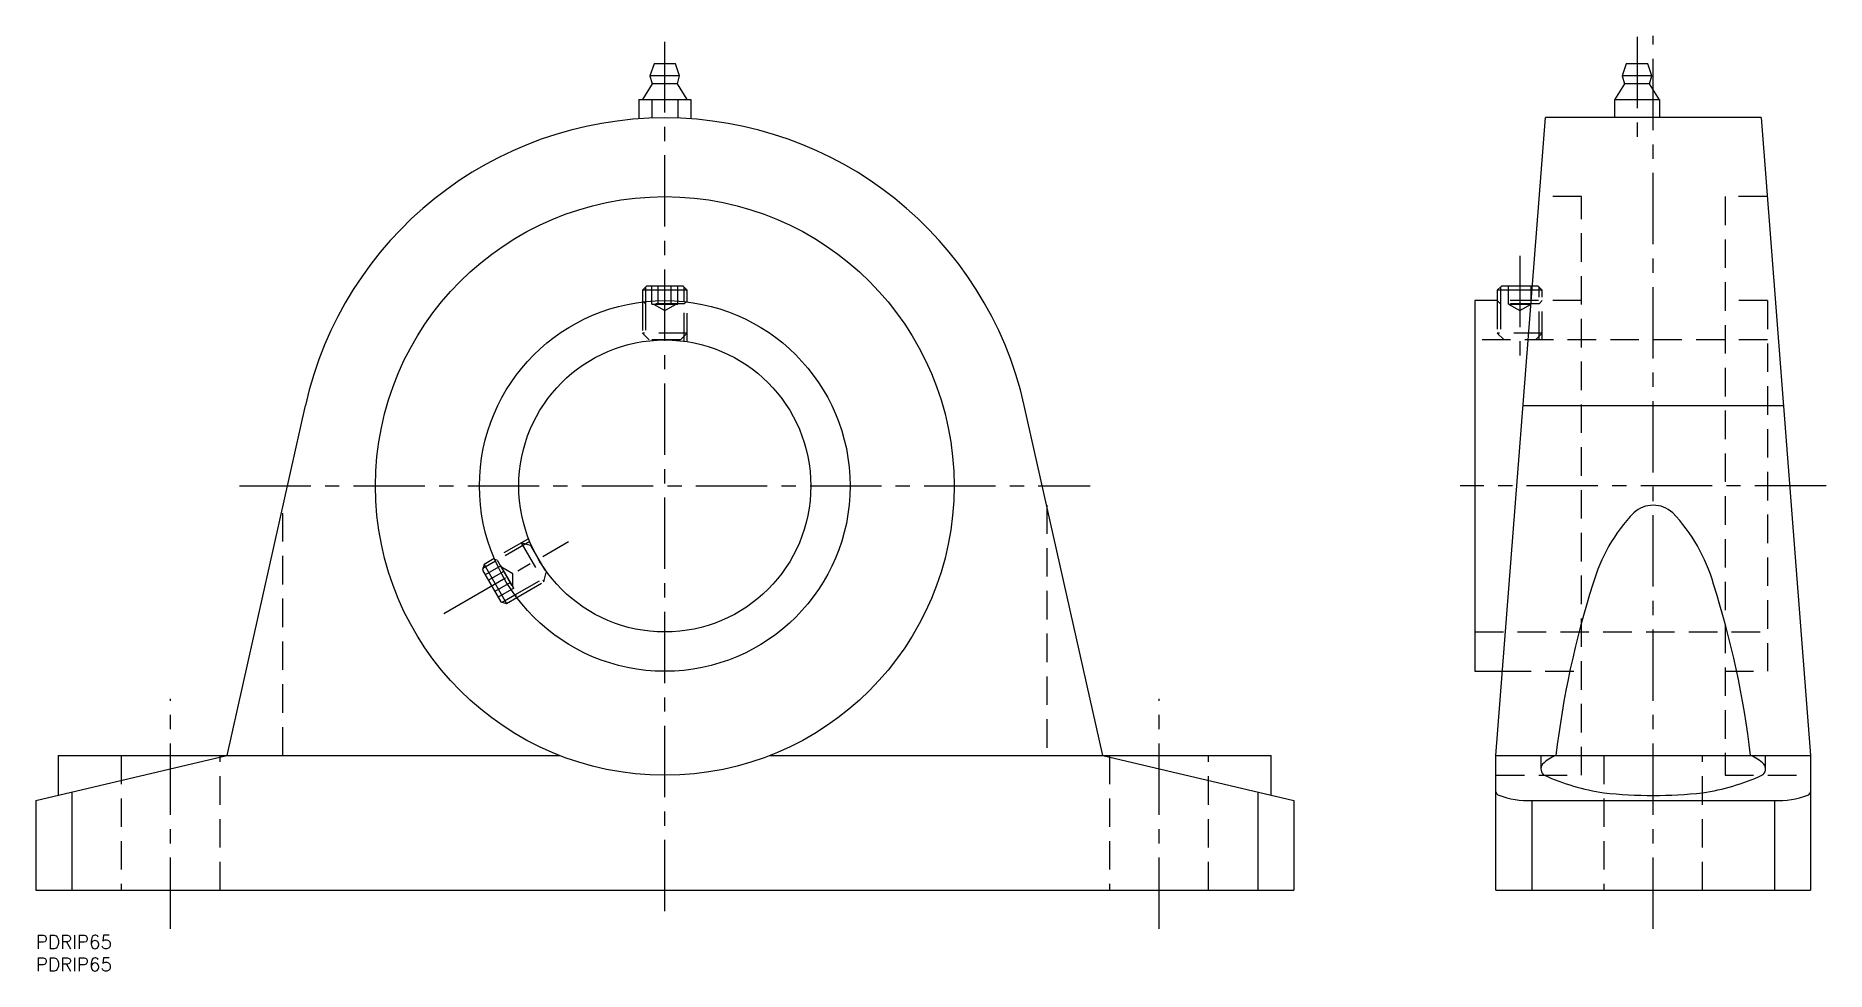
# Model space of a CAD drawing. Extents: x 0 to 398, y -8 to 200.
import ezdxf

# ---------------------------------------------------------------- set-up
doc = ezdxf.new("R2010")
doc.units = 0
doc.header["$LTSCALE"] = 0.5
doc.linetypes.add('CENTER', pattern=[50.8, 31.75, -6.35, 6.35, -6.35])
doc.linetypes.add('DASHED', pattern=[19.05, 12.7, -6.35])
for name, color, linetype in [('MSM_CENTER', 1, 'CENTER'), ('MSM_CONTINUOUS', 7, 'CONTINUOUS'), ('MSM_DASHED', 4, 'DASHED'), ('MSM_NARROW', 5, 'CONTINUOUS'), ('MSM_PART_NUMBER', 7, 'CONTINUOUS')]:
    doc.layers.add(name, color=color, linetype=linetype)
doc.styles.get("Standard").update_dxf_attribs({"font": 'txt.shx', "height": 3, "bigfont": 'bigfont.shx'})

msp = doc.modelspace()

# ---------------------------------------------------------------- linework, layer by layer
at = {"layer": 'MSM_CENTER'}
for p, q in [((356.4, 199.96), (356.4, 175.6)), ((360, 1.4), (360, 200.2)), ((140, 5.33), (140, 198.84)), ((330.3, 151.26), (330.3, 126.81)), ((45.33, 100), (234.67, 100)), ((398.5, 100), (317.05, 100)), ((90.82, 71.61), (118.58, 87.63)), ((30, 1.4), (30, 52.62)), ((250, 1.4), (250, 52.62))]:
    msp.add_line(p, q, dxfattribs=at)
at = {"layer": 'MSM_CONTINUOUS'}
for p, q in [((137.6, 194), (136.7, 191.3)), ((136.7, 191.3), (137.2, 189.5)), ((143.3, 191.3), (136.7, 191.3)), ((142.4, 194), (137.6, 194)), ((143.3, 191.3), (142.4, 194)), ((142.8, 189.5), (143.3, 191.3)), ((354, 194), (353.1, 191.3)), ((359.7, 191.3), (353.1, 191.3)), ((353.1, 191.3), (353.6, 189.5)), ((358.8, 194), (354, 194)), ((359.7, 191.3), (358.8, 194)), ((359.2, 189.5), (359.7, 191.3)), ((137.2, 189.5), (135, 186)), ((142.8, 189.5), (137.2, 189.5)), ((145, 186), (142.8, 189.5)), ((353.6, 189.5), (351.39, 185.98)), ((359.2, 189.5), (353.6, 189.5)), ((361.41, 185.98), (359.2, 189.5)), ((134.23, 186), (145.77, 186)), ((134.23, 186), (134.23, 181.8)), ((137.12, 186), (137.12, 181.95)), ((142.88, 186), (142.88, 181.95)), ((145.77, 186), (145.77, 181.8)), ((351.4, 186), (361.4, 186)), ((351.4, 186), (351.4, 181.95)), ((361.4, 186), (361.4, 181.95)), ((325, 40), (336, 182)), ((384, 182), (336, 182)), ((384, 182), (395, 40)), ((135.92, 144.5), (135, 143.58)), ((135, 143.58), (135, 140.95)), ((145, 143.58), (135, 143.58)), ((144.08, 144.5), (135.92, 144.5)), ((145, 143.58), (144.08, 144.5)), ((145, 140.95), (145, 143.58)), ((326.22, 144.5), (325.3, 143.58)), ((325.3, 143.58), (325.3, 141.25)), ((333.02, 143.58), (325.3, 143.58)), ((333.1, 144.5), (326.22, 144.5)), ((325.3, 141.25), (320.3, 141.25)), ((320.3, 141.25), (320.3, 58.75)), ((59.99, 117.95), (42.5, 40)), ((237.5, 40), (220.01, 117.95)), ((102.04, 83.86), (99.76, 82.54)), ((99.76, 82.54), (99.42, 81.28)), ((99.42, 81.28), (103.5, 74.22)), ((99.76, 82.54), (104.76, 73.88)), ((103.5, 74.22), (104.76, 73.88)), ((104.76, 73.88), (107.04, 75.2)), ((320.3, 58.75), (326.45, 58.75)), ((0, 30), (42.5, 40)), ((5, 40), (5, 31.18)), ((5, 40), (116.6, 40)), ((163.4, 40), (275, 40)), ((237.5, 40), (280, 30)), ((275, 31.18), (275, 40)), ((325, 40), (395, 40)), ((325, 10), (325, 40)), ((335, 40), (335, 37.06)), ((385, 37.06), (385, 40)), ((395, 40), (395, 10)), ((0, 30), (0, 10)), ((280, 30), (280, 10)), ((333, 30), (387, 30)), ((0, 10), (280, 10)), ((325, 10), (395, 10))]:
    msp.add_line(p, q, dxfattribs=at)
for radius in [64.4, 41.25, 32.5]:
    msp.add_circle((140, 100), radius, dxfattribs=at)
for centre, radius, start, end in [((140, 99.9), 82.02, 12.7133, 167.2867), ((360, 89.3), 6.41, 47.3934, 132.6066), ((383.31, 67.66), 38.21, 136.3655, 164.0199), ((336.69, 67.66), 38.21, 15.9801, 43.6345), ((540.52, 16.38), 203.55, 162.3277, 173.3372), ((179.48, 16.38), 203.55, 6.6628, 17.6723), ((341.18, 32.37), 8.14, 110.3377, 135.4248), ((378.82, 32.37), 8.14, 44.5752, 69.6623), ((336.67, 37.02), 1.67, 140.5423, 238.3241), ((383.33, 37.02), 1.67, 301.6759, 39.4577), ((326, 32.12), 1.03, 193.1288, 247.9954), ((357.04, 83.37), 52.28, 246.0171, 261.1508), ((362.96, 83.37), 52.28, 278.8492, 293.9829), ((394, 32.12), 1.03, 292.0046, 346.8712), ((332.28, 49.44), 19.45, 249.9734, 272.1299), ((360, 135.86), 104.74, 263.9713, 276.0287), ((387.72, 49.44), 19.45, 267.8701, 290.0266)]:
    msp.add_arc(centre, radius, start, end, dxfattribs=at)
at = {"layer": 'MSM_DASHED'}
for p, q in [((351.4, 186), (351.4, 186)), ((361.4, 186), (361.4, 186)), ((344, 164.4), (334.64, 164.4)), ((344, 35.6), (344, 164.4)), ((385.36, 164.4), (376, 164.4)), ((376, 164.4), (376, 35.6)), ((137.11, 140.5), (137.11, 144.5)), ((138.56, 140.5), (138.56, 144.5)), ((141.44, 140.5), (141.44, 144.5)), ((142.89, 140.5), (142.89, 144.5)), ((327.8, 140.5), (327.8, 144.5)), ((332.8, 140.5), (332.8, 144.5)), ((335.3, 143.58), (333.02, 143.58)), ((334.38, 144.5), (333.1, 144.5)), ((335.3, 143.58), (334.38, 144.5)), ((334.62, 132.5), (334.62, 144.26)), ((335.3, 132.5), (335.3, 143.58)), ((135, 140.95), (135, 132.11)), ((135.28, 140.97), (135.68, 140.57)), ((135.68, 141.02), (135.68, 132.21)), ((144.32, 140.57), (135.68, 140.57)), ((137.11, 140.5), (142.89, 140.5)), ((137.5, 140.5), (140, 139.06)), ((140, 139.06), (142.5, 140.5)), ((144.32, 132.21), (144.32, 141.02)), ((144.32, 140.57), (144.72, 140.97)), ((145, 132.11), (145, 140.95)), ((325.3, 141.25), (325.3, 132.5)), ((325.3, 141.25), (325.98, 140.57)), ((344, 141.25), (325.3, 141.25)), ((325.31, 141.25), (325.3, 141.25)), ((325.98, 141.25), (325.98, 132.5)), ((334.62, 140.57), (325.98, 140.57)), ((327.8, 140.5), (332.8, 140.5)), ((327.8, 140.5), (330.3, 139.06)), ((330.3, 139.06), (332.8, 140.5)), ((334.62, 140.57), (335.3, 141.25)), ((385.4, 141.25), (376, 141.25)), ((385.4, 141.25), (385.4, 58.75)), ((135, 134), (136.5, 132.5)), ((145, 134), (135, 134)), ((143.5, 132.5), (136.5, 132.5)), ((143.5, 132.5), (145, 134)), ((385.4, 132.5), (320.3, 132.5)), ((325.3, 134), (326.8, 132.5)), ((335.3, 134), (325.3, 134)), ((333.8, 132.5), (335.3, 134)), ((55, 40), (55, 95.71)), ((225, 95.71), (225, 40)), ((109.69, 88.27), (102.04, 83.86)), ((109.94, 87.64), (102.31, 83.23)), ((110.1, 86.78), (108.06, 87.33)), ((108.06, 87.33), (113.06, 78.67)), ((110.1, 86.78), (113.6, 80.72)), ((103.48, 82.25), (100.02, 80.25)), ((104.2, 81), (100.74, 79)), ((102.7, 83.46), (102.16, 83.6)), ((102.7, 83.46), (107.02, 75.97)), ((106.37, 77.25), (103.48, 82.25)), ((106.18, 80.47), (103.68, 81.92)), ((106.18, 77.58), (106.18, 80.47)), ((106.63, 75.74), (114.26, 80.15)), ((113.06, 78.67), (113.6, 80.72)), ((105.65, 78.5), (102.18, 76.5)), ((106.37, 77.25), (102.91, 75.25)), ((106.88, 75.43), (107.02, 75.97)), ((107.04, 75.2), (114.69, 79.61)), ((320.3, 67.5), (385.4, 67.5)), ((326.45, 58.75), (344, 58.75)), ((376, 58.75), (385.4, 58.75)), ((19, 40), (19, 10)), ((41, 10), (41, 40)), ((239, 40), (239, 10)), ((261, 10), (261, 40)), ((349, 40), (349, 10)), ((371, 10), (371, 40)), ((325, 35.6), (344, 35.6)), ((376, 35.6), (395, 35.6))]:
    msp.add_line(p, q, dxfattribs=at)
at = {"layer": 'MSM_NARROW'}
for p, q in [((135.68, 144.26), (135.68, 141.02)), ((144.32, 141.02), (144.32, 144.26)), ((325.98, 144.26), (325.98, 141.25)), ((331.04, 117.95), (388.96, 117.95)), ((102.31, 83.23), (99.51, 81.62)), ((103.83, 74.13), (106.63, 75.74)), ((8, 31.88), (8, 10)), ((272, 31.88), (272, 10)), ((333, 30), (333, 10)), ((387, 30), (387, 10))]:
    msp.add_line(p, q, dxfattribs=at)

# ---------------------------------------------------------------- texts
at = {"layer": 'MSM_PART_NUMBER'}
for p in [(0, -3), (0, -8)]:
    msp.add_text('PDRIP65', height=3, dxfattribs=at).set_placement(p)

doc.saveas('drawing.dxf')
